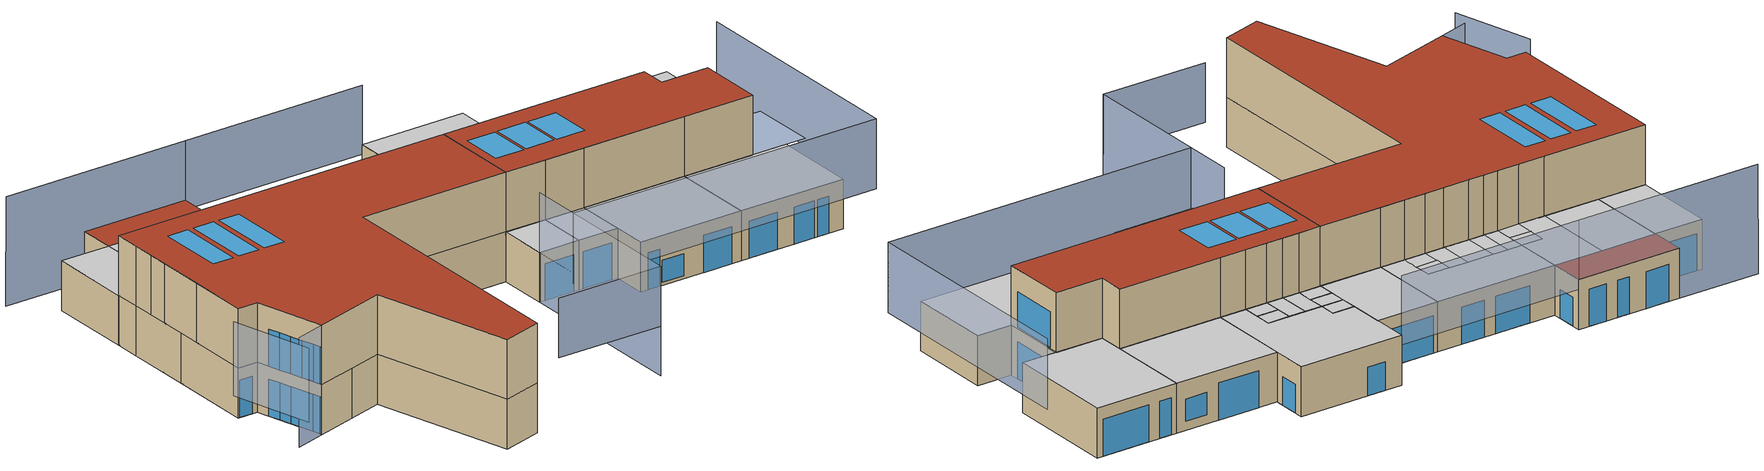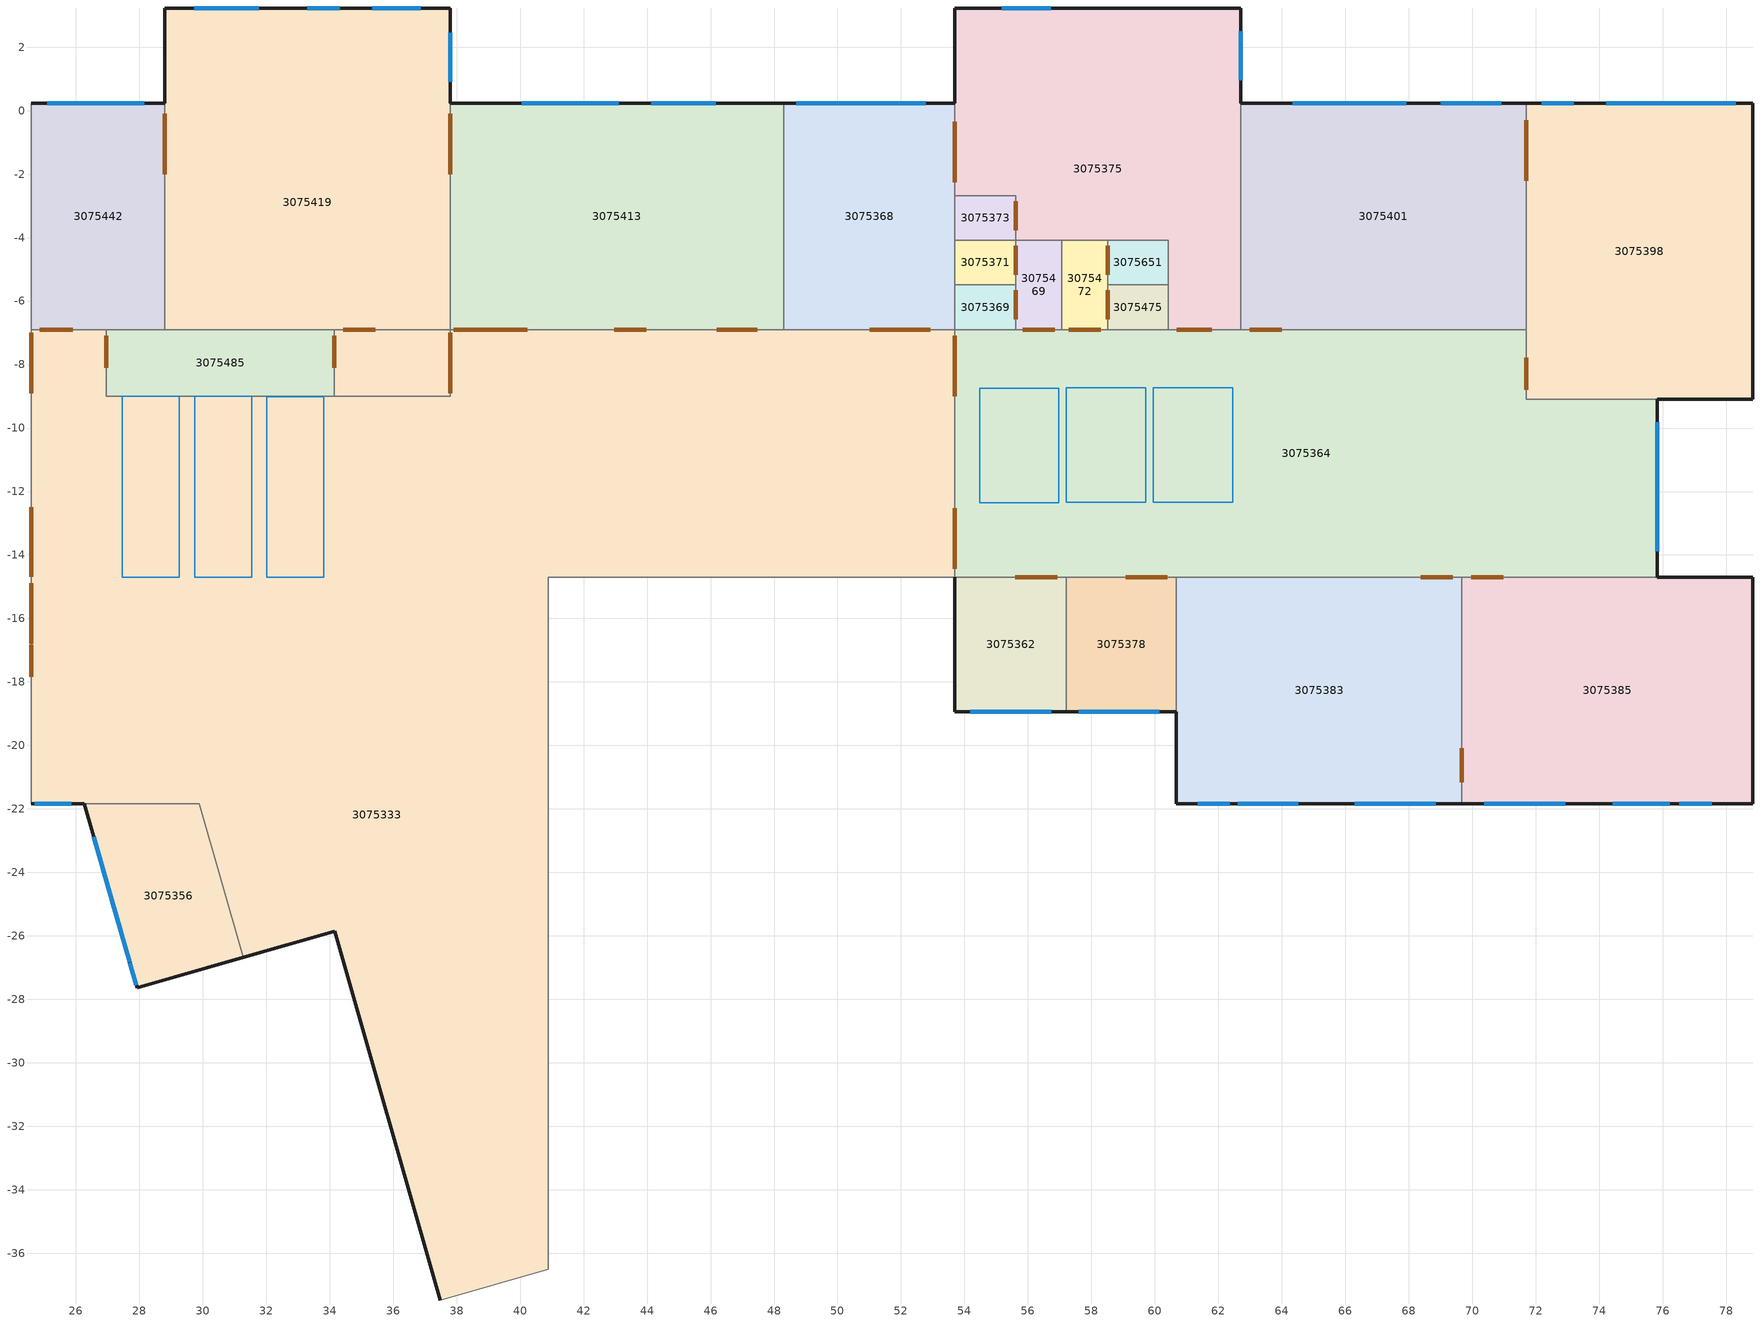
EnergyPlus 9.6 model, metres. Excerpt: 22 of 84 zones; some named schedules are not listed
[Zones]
3075333
 floor ground (7520607): 26.96,-6.9 26.96,-9 35.7,-9 35.7,-14.7 37.6,-14.7 37.6,-37.44 37.49,-37.48 34.16,-25.85 31.28,-26.68 29.89,-21.84 24.6,-21.84 24.6,-6.9 z46.64
 floor adiabatic (7521157): 53.7,-6.9,50.68 53.7,-14.7,50.68 40.88,-14.7,50.68 40.88,-36.5,50.68 37.49,-37.48,50.68 34.16,-25.85,50.68 31.28,-26.68,50.69 29.89,-21.84,50.68 24.6,-21.84,50.68 24.6,-6.9,50.68 26.96,-6.9,50.68 26.96,-9,50.68 27.38,-9,50.69 27.38,-14.69,50.69 36.16,-14.69,50.69 36.16,-9,50.69 37.8,-9,50.68 37.8,-6.9,50.68
 floor to 3075419 (7521157_Adjacent): 37.8,-6.9 37.8,-9 34.15,-9 34.15,-6.9 z50.68
 floor to 3075485 (7521157_Adjacent): 34.15,-6.9 34.15,-9 26.96,-9 26.96,-6.9 z50.68
 floor ground (7521157_Adjacent): 29.89,-21.84 31.28,-26.68 27.93,-27.64 26.27,-21.84 z50.68
 floor to 3076026 (7583451_Adjacent): 51.69,-6.9,46.65 51.69,-14.7,46.65 40.88,-14.7,46.64 40.88,-36.5,46.64 37.6,-37.44,46.64 37.6,-14.7,46.64 35.7,-14.7,46.64 35.7,-9,46.64 37.8,-9,46.64 37.8,-6.9,46.64
 floor adiabatic (7595720): 51.69,-6.9,46.65 53.7,-6.9,46.64 53.7,-14.7,46.64 51.69,-14.7,46.65
 wall outside (7490507): 24.6,-21.84 26.27,-21.84 z46.64:50.68
 wall outside (7490742): 31.28,-26.68 34.16,-25.85 z46.64:50.68; 27.93,-27.64 34.16,-25.85 z50.68:55.51
 wall outside (7490961): 34.16,-25.85 37.49,-37.48 z46.64:50.68; 34.16,-25.85 37.49,-37.48 z50.68:55.51
 wall outside (7521953): 24.6,-21.84 26.27,-21.84 z50.68:55.51
 wall outside (7527925): 26.27,-21.84 27.93,-27.64 z50.68:55.51
 wall adiabatic (7490994): 37.49,-37.48 40.88,-36.5 z46.64:50.68; 37.49,-37.48 40.88,-36.5 z50.68:55.51
 wall adiabatic (7491087): 40.88,-36.5 40.88,-14.7 z46.64:50.68; 40.88,-36.5 40.88,-14.7 z50.68:55.51
 wall adiabatic (7491168): 40.88,-14.7 53.7,-14.7 z46.64:50.68; 40.88,-14.7 53.7,-14.7 z50.68:55.51
 wall to 3075364 (7491297): 53.7,-14.7 53.7,-6.9 z46.64:50.68; 53.7,-14.7 53.7,-6.9 z50.68:55.51
 wall to 3075356 (7513741_Adjacent): 26.27,-21.84 29.89,-21.84 z46.64:50.68
 wall to 3075356 (7513824_Adjacent): 29.89,-21.84 31.28,-26.68 z46.64:50.68
 wall to 3075413 (7515393_Adjacent): 48.3,-6.9 37.8,-6.9 z46.64:50.68
 wall to 3075368 (7515393_Adjacent): 53.7,-6.9 48.3,-6.9 z46.64:50.68
 wall to 3075419 (7515462): 37.8,-6.9 37.8,-9 z46.64:50.68
 wall to 3075485 (7515995_Adjacent): 34.15,-9 26.96,-9 z46.64:50.68
 wall to 3075419 (7515995_Adjacent): 37.8,-9 34.15,-9 z46.64:50.68
 wall to 3075328 (7516334): 24.6,-6.9 24.6,-9 / 24.6,-14.7 24.6,-21.84 z46.64:50.68
 wall to 3075488 (7516334): 24.6,-9 24.6,-14.7 z46.64:50.68
 wall to 3075672 (7516334): 24.6,-6.9 24.6,-9 / 24.6,-12.6 24.6,-16.55 z50.68:55.51
 wall to 3075675 (7516334): 24.6,-9 24.6,-10.88 z50.68:55.51
 wall to 3075686 (7516334): 24.6,-10.88 24.6,-12.6 z50.68:55.51
 wall to 3075706 (7516334): 24.6,-16.55 24.6,-21.84 z50.68:55.51
 wall to 3075442 (7516777_Adjacent): 26.96,-6.9 24.6,-6.9 z46.64:50.68
 wall to 3075485 (7520038): 26.96,-9 26.96,-6.9 z46.64:50.68
 wall to 3075623 (7521990_Adjacent): 33.61,-6.9 24.6,-6.9 z50.68:55.51
 wall to 3075616 (7521990_Adjacent): 35.9,-6.9 33.61,-6.9 / 48.3,-6.9 46.19,-6.9 z50.68:55.51
 wall to 3075666 (7521990_Adjacent): 37.8,-6.9 35.9,-6.9 z50.68:55.51
 wall to 3075647 (7521990_Adjacent): 39.06,-6.9 37.8,-6.9 z50.68:55.51
 wall to 3075645 (7521990_Adjacent): 40.39,-6.9 39.06,-6.9 z50.68:55.51
 wall to 3075643 (7521990_Adjacent): 42.64,-6.9 40.39,-6.9 z50.68:55.51
 wall to 3075641 (7521990_Adjacent): 44.29,-6.9 42.64,-6.9 z50.68:55.51
 wall to 3075664 (7521990_Adjacent): 46.19,-6.9 44.29,-6.9 z50.68:55.51
 wall to 3075614 (7521990_Adjacent): 53.7,-6.9 48.3,-6.9 z50.68:55.51
 window (7534182): 24.71,-21.84 25.85,-21.84 z46.66:49.66
 window (7580511): 26.57,-22.89 26.85,-23.87 z50.7:53.7
 window (7580279): 27.7,-26.85 27.91,-27.55 z50.7:53.7
 window (7580340): 27.42,-25.86 27.7,-26.84 z50.7:53.7
 window (7580383): 27.14,-24.87 27.42,-25.85 z50.7:53.7
 window (7580445): 26.85,-23.88 27.13,-24.86 z50.7:53.7
 door inside (7560281): 53.7,-14.43 53.7,-12.52 z46.65:48.76
 door inside (7560161): 53.7,-9 53.7,-7.09 z46.65:48.76
 door inside (7601143): 53.7,-14.43 53.7,-12.52 z50.69:52.8
 door inside (7601142): 53.7,-9 53.7,-7.09 z50.69:52.8
 door inside (7557335): 39.9,-6.9 38.89,-6.9 z46.65:48.76
 door inside (7557507): 47.21,-6.9 46.2,-6.9 z46.65:48.76
 door inside (7557794): 52.92,-6.9 51.01,-6.9 z46.65:48.76
 door inside (7557173): 37.8,-7 37.8,-8.9 z46.65:48.76
 door inside (7556836): 24.6,-7 24.6,-8.91 z46.65:48.76
 door inside (7556468): 24.6,-14.89 24.6,-16.8 z46.65:48.76
 door inside (7560453): 24.6,-12.5 24.6,-14.41 z46.65:48.76
 door inside (7602463): 24.6,-7 24.6,-8.91 z50.69:52.8
 door inside (7602593): 24.6,-12.78 24.6,-14.69 z50.69:52.8
 door inside (7602089): 24.6,-16.83 24.6,-17.84 z50.69:52.8
 door inside (7555750): 25.88,-6.9 24.86,-6.9 z46.65:48.76
 door inside (7556630): 26.96,-8.1 26.96,-7.09 z46.65:48.76
 door inside (7563215): 25.9,-6.9 24.89,-6.9 z50.69:52.8
 door inside (7563404): 35.43,-6.9 34.42,-6.9 z50.69:52.8
 door inside (7563606): 47.47,-6.9 46.46,-6.9 z50.69:52.8
 door inside (7566107): 38.92,-6.9 37.91,-6.9 z50.69:52.8
 door inside (7566197): 40.23,-6.9 39.22,-6.9 z50.69:52.8
 door inside (7566308): 43.97,-6.9 42.96,-6.9 z50.69:52.8
 roof outside (7529784): 37.49,-37.48 40.88,-36.5 40.88,-14.7 53.7,-14.7 53.7,-6.9 24.6,-6.9 24.6,-21.84 26.27,-21.84 27.93,-27.64 34.16,-25.85 z55.51
 skylight (7534182): 29.26,-14.7 29.26,-9 27.46,-9 27.46,-14.7 z55.51; 31.55,-14.7 31.55,-9 29.75,-9 29.75,-14.7 z55.51; 33.82,-14.71 33.82,-9.01 32.02,-9.01 32.02,-14.71 z55.51
3075413
 floor to 3076025 (7583451_Adjacent): 48.3,0.23 48.3,-6.9 37.8,-6.9 37.8,0.23 z46.64
 wall outside (7492091): 48.3,0.23 37.8,0.23 z46.64:50.68
 wall to 3075419 (7515462): 37.8,0.23 37.8,-6.9 z46.64:50.68
 wall to 3075368 (7516506_Adjacent): 48.3,-6.9 48.3,0.23 z46.64:50.68
 window (7537180): 43.1,0.23 40.05,0.23 z46.66:49.66
 window (7537316): 46.16,0.23 44.12,0.23 z46.66:49.66
 door inside (7557133): 37.8,-0.1 37.8,-2.01 z46.65:48.76
 ceiling to 3075616 (7521157): 48.3,-6.9 48.3,0.23 37.8,0.23 37.8,-3.9 46.19,-3.9 46.19,-6.9 z50.68
 ceiling to 3075639 (7521157): 46.19,-5.4 46.19,-3.9 44.29,-3.9 44.29,-5.4 z50.68
 ceiling to 3075641 (7521157): 44.29,-6.9 44.29,-3.9 42.64,-3.9 42.64,-6.9 z50.68
 ceiling to 3075643 (7521157): 42.64,-6.9 42.64,-3.9 40.39,-3.9 40.39,-6.9 z50.68
 ceiling to 3075645 (7521157): 40.39,-6.9 40.39,-3.9 39.06,-3.9 39.06,-6.9 z50.68
 ceiling to 3075647 (7521157): 39.06,-6.9 39.06,-3.9 37.8,-3.9 37.8,-6.9 z50.68
 ceiling to 3075664 (7521157): 46.19,-6.9 46.19,-5.4 44.29,-5.4 44.29,-6.9 z50.68
3075368
 floor adiabatic (7595720): 53.7,0.23 53.7,-6.9 48.3,-6.9 48.3,0.23 z46.64
 wall outside (7492091): 53.7,0.23 48.3,0.23 z46.64:50.68
 wall to 3075369 (7491297): 53.7,-6.9 53.7,-5.49 z46.64:50.68
 wall to 3075371 (7491297): 53.7,-5.49 53.7,-4.08 z46.64:50.68
 wall to 3075373 (7491297): 53.7,-4.08 53.7,-2.69 z46.64:50.68
 wall to 3075375 (7491297): 53.7,-2.69 53.7,0.23 z46.64:50.68
 window (7537416): 52.77,0.23 48.7,0.23 z46.66:49.66
 door inside (7558983): 53.7,-2.26 53.7,-0.35 z46.65:48.76
 ceiling to 3075614 (7521157): 53.7,-6.9 53.7,0.23 48.3,0.23 48.3,-6.9 z50.68
3075375
 floor ground (7595720): 62.7,3.23 62.7,-6.9 60.41,-6.9 60.41,-4.08 55.62,-4.08 55.62,-2.69 53.7,-2.69 53.7,3.23 z46.64
 wall outside (7491917): 62.7,0.23 62.7,3.23 z46.64:50.68
 wall outside (7491957): 62.7,3.23 53.7,3.23 z46.64:50.68
 wall outside (7492011): 53.7,3.23 53.7,0.23 z46.64:50.68
 wall to 3075401 (7515233_Adjacent): 62.7,-6.9 62.7,0.23 z46.64:50.68
 wall to 3075364 (7515393): 60.41,-6.9 62.7,-6.9 z46.64:50.68
 wall to 3075373 (7557746_Adjacent): 53.7,-2.69 55.62,-2.69 z46.64:50.68
 wall to 3075373 (7557747_Adjacent): 55.62,-2.69 55.62,-4.08 z46.64:50.68
 wall to 3075651 (7557748_Adjacent): 58.52,-4.08 60.41,-4.08 z46.64:50.68
 wall to 3075472 (7557748_Adjacent): 57.06,-4.08 58.52,-4.08 z46.64:50.68
 wall to 3075469 (7557748_Adjacent): 55.62,-4.08 57.06,-4.08 z46.64:50.68
 wall to 3075475 (7557749_Adjacent): 60.41,-5.49 60.41,-6.9 z46.64:50.68
 wall to 3075651 (7557749_Adjacent): 60.41,-4.08 60.41,-5.49 z46.64:50.68
 window (7586513): 62.7,0.95 62.7,2.5 z46.66:48.96
 window (7537514): 56.73,3.23 55.17,3.23 z46.66:48.96
 door inside (7559163): 60.79,-6.9 61.8,-6.9 z46.65:48.76
 door inside (7558351): 55.62,-2.86 55.62,-3.77 z46.65:48.76
 ceiling to 3075612 (7600772): 62.7,-6.9 62.7,3.23 53.7,3.23 53.7,-2.69 55.62,-2.69 55.62,-4.08 60.41,-4.08 60.41,-6.9 z50.68
3075373
 floor ground (7595720): 55.62,-2.69 55.62,-4.08 53.7,-4.08 53.7,-2.69 z46.64
 wall to 3075371 (7557748_Adjacent): 53.7,-4.08 55.62,-4.08 z46.64:50.68
 ceiling to 3075637 (7600772): 55.62,-4.08 55.62,-2.69 53.7,-2.69 53.7,-4.08 z50.68
3075371
 floor ground (7595720): 55.62,-4.08 55.62,-5.49 53.7,-5.49 53.7,-4.08 z46.64
 wall to 3075469 (7557747): 55.62,-5.49 55.62,-4.08 z46.64:50.68
 wall to 3075369 (7557753): 53.7,-5.49 55.62,-5.49 z46.64:50.68
 door inside (7558511): 55.62,-5.17 55.62,-4.26 z46.65:48.76
 ceiling to 3075658 (7600772): 55.62,-5.49 55.62,-4.08 53.7,-4.08 53.7,-5.49 z50.68
3075369
 floor ground (7595720): 55.62,-5.49 55.62,-6.9 53.7,-6.9 53.7,-5.49 z46.64
 wall to 3075364 (7515393): 53.7,-6.9 55.62,-6.9 z46.64:50.68
 wall to 3075469 (7557747): 55.62,-6.9 55.62,-5.49 z46.64:50.68
 door inside (7558169): 55.62,-6.57 55.62,-5.66 z46.65:48.76
 ceiling to 3075662 (7600772): 55.62,-6.9 55.62,-5.49 53.7,-5.49 53.7,-6.9 z50.68
3075362
 floor ground (7595720): 57.21,-14.7 57.21,-18.93 53.7,-18.93 53.7,-14.7 z46.64
 wall outside (7491297): 53.7,-14.7 53.7,-18.93 z46.64:50.68
 wall outside (7491352): 53.7,-18.93 57.21,-18.93 z46.64:50.68
 wall to 3075378 (7513448_Adjacent): 57.21,-18.93 57.21,-14.7 z46.64:50.68
 wall to 3075364 (7533116_Adjacent): 57.21,-14.7 53.7,-14.7 z46.64:50.68
 window (7539376): 54.18,-18.93 56.73,-18.93 z46.66:49.66
 door inside (7560007): 56.62,-14.7 55.61,-14.7 z46.65:48.76
 ceiling to 3075700 (7600772): 57.21,-18.93 57.21,-14.7 53.7,-14.7 53.7,-18.93 z50.68
3075378
 floor ground (7595720): 60.68,-14.7 60.68,-18.93 57.21,-18.93 57.21,-14.7 z46.64
 wall outside (7491352): 57.21,-18.93 60.68,-18.93 z46.64:50.68
 wall to 3075383 (7513341_Adjacent): 60.68,-18.93 60.68,-14.7 z46.64:50.68
 wall to 3075364 (7533116_Adjacent): 60.68,-14.7 57.21,-14.7 z46.64:50.68
 window (7539309): 57.6,-18.93 60.15,-18.93 z46.66:49.66
 door inside (7559901): 60.09,-14.7 59.08,-14.7 z46.65:48.76
 ceiling to 3075698 (7600772): 60.68,-18.93 60.68,-14.7 57.21,-14.7 57.21,-18.93 z50.68
3075401
 floor ground (7595720): 71.7,0.23 71.7,-6.9 62.7,-6.9 62.7,0.23 z46.64
 wall outside (7491882): 71.7,0.23 62.7,0.23 z46.64:50.68
 wall to 3075398 (7514533_Adjacent): 71.7,-6.9 71.7,0.23 z46.64:50.68
 wall to 3075364 (7515037): 62.7,-6.9 71.7,-6.9 z46.64:50.68
 window (7537627): 67.92,0.23 64.35,0.23 z46.66:49.66
 window (7537741): 70.91,0.23 69.01,0.23 z47.4:49.2
 door inside (7559049): 71.7,-2.21 71.7,-0.3 z46.65:48.76
 door inside (7559370): 62.99,-6.9 64,-6.9 z46.65:48.76
 ceiling to 3075620 (7600772): 71.7,-6.9 71.7,0.23 62.7,0.23 62.7,-6.9 z50.68
3075398
 floor ground (7595720): 78.83,0.23 78.83,-9.09 71.7,-9.09 71.7,0.23 z46.64
 wall outside (7491699): 75.83,-9.09 78.83,-9.09 z46.64:50.68
 wall outside (7491806): 78.83,-9.09 78.83,0.23 z46.64:50.68
 wall outside (7491882): 78.83,0.23 71.7,0.23 z46.64:50.68
 wall to 3075364 (7514227): 71.7,-9.09 75.83,-9.09 z46.64:50.68
 wall to 3075364 (7514533): 71.7,-6.9 71.7,-9.09 z46.64:50.68
 window (7538308): 78.3,0.23 74.22,0.23 z46.66:49.66
 window (7538232): 73.2,0.23 72.18,0.23 z46.66:49.66
 door inside (7559431): 71.7,-7.79 71.7,-8.8 z46.65:48.76
 ceiling to 3075618 (7600772): 78.83,-9.09 78.83,0.23 71.7,0.23 71.7,-9.09 z50.68
3075364
 floor ground (7595720): 71.35,-6.9,46.65 71.7,-6.9,46.65 71.7,-9.09,46.65 75.83,-9.09,46.65 75.83,-14.7,46.65 53.7,-14.7,46.64 53.7,-6.9,46.65
 wall outside (7491669): 75.83,-14.7 75.83,-9.09 z46.65:50.69; 75.83,-14.7 75.83,-9.09 z50.69:55.51
 wall to 3075383 (7513051): 60.68,-14.7 69.68,-14.7 z46.64:50.68
 wall to 3075385 (7513051): 69.68,-14.7,50.68 69.68,-14.7,46.64 75.83,-14.7,46.65 75.83,-14.7,50.69
 wall to 3075469 (7515393_Adjacent): 57.06,-6.9 55.62,-6.9 z46.64:50.68
 wall to 3075472 (7515393_Adjacent): 58.52,-6.9 57.06,-6.9 z46.64:50.68
 wall to 3075475 (7515393_Adjacent): 60.41,-6.9 58.52,-6.9 z46.64:50.68
 wall to 3075700 (7521978): 53.7,-14.7 57.21,-14.7 z50.68:55.51
 wall to 3075698 (7521978): 57.21,-14.7 60.68,-14.7 z50.68:55.51
 wall to 3075696 (7521978): 60.68,-14.7 69.68,-14.7 z50.68:55.51
 wall to 3075694 (7521978): 69.68,-14.7,55.51 69.68,-14.7,50.68 75.83,-14.7,50.69 75.83,-14.7,55.51
 wall to 3075618 (7521985_Adjacent): 75.83,-9.09 71.7,-9.09 z50.69:55.51
 wall to 3075618 (7521987_Adjacent): 71.7,-9.09,55.51 71.7,-9.09,50.69 71.7,-6.9,50.68 71.7,-6.9,55.51
 wall to 3075620 (7515037_Adjacent): 71.7,-6.9 62.7,-6.9 z50.68:55.51
 wall to 3075662 (7521990_Adjacent): 55.62,-6.9,55.51 55.62,-6.9,50.68 53.7,-6.9,50.69 53.7,-6.9,55.51
 wall to 3075656 (7521990_Adjacent): 57.06,-6.9 55.62,-6.9 z50.68:55.51
 wall to 3075654 (7521990_Adjacent): 58.52,-6.9 57.06,-6.9 z50.68:55.51
 wall to 3075660 (7521990_Adjacent): 60.41,-6.9 58.52,-6.9 z50.68:55.51
 wall to 3075612 (7521990_Adjacent): 62.7,-6.9 60.41,-6.9 z50.68:55.51
 window (7538392): 75.83,-13.89 75.83,-9.81 z46.66:49.66
 window (7600702): 75.83,-13.89 75.83,-9.81 z50.84:53.7
 door inside (7559827): 68.38,-14.7 69.39,-14.7 z46.65:48.76
 door inside (7559766): 69.97,-14.7 70.98,-14.7 z46.65:48.76
 door inside (7557916): 56.84,-6.9 55.84,-6.9 z46.65:48.76
 door inside (7557980): 58.3,-6.9 57.28,-6.9 z46.65:48.76
 door inside (7564885): 55.91,-14.7 56.92,-14.7 z50.69:52.8
 door inside (7564666): 59.38,-14.7 60.39,-14.7 z50.69:52.8
 door inside (7564588): 68.38,-14.7 69.39,-14.7 z50.69:52.8
 door inside (7564438): 69.97,-14.7 70.98,-14.7 z50.69:52.8
 door inside (7564323): 71.7,-8.8 71.7,-7.79 z50.69:52.8
 door inside (7564253): 64,-6.9 62.99,-6.9 z50.69:52.8
 door inside (7565687): 56.84,-6.9 55.84,-6.9 z50.69:52.8
 door inside (7565645): 58.3,-6.9 57.28,-6.9 z50.69:52.8
 door inside (7563990): 61.7,-6.9 60.69,-6.9 z50.69:52.8
 roof outside (7529784): 75.83,-14.7 75.83,-9.09 71.7,-9.09 71.7,-6.9 53.7,-6.9 53.7,-14.7 z55.51
 roof outside (7600772): 53.7,-14.7,50.68 75.83,-14.7,50.69 75.83,-9.09,50.69 71.7,-9.09,50.69 71.7,-6.9,50.69 71.36,-6.9,50.69 53.7,-6.9,50.69
 skylight (7534182): 56.98,-12.35 56.98,-8.75 54.48,-8.75 54.48,-12.35 z55.51; 59.71,-12.33 59.71,-8.73 57.21,-8.73 57.21,-12.33 z55.51; 62.45,-12.33 62.45,-8.73 59.95,-8.73 59.95,-12.33 z55.51
3075383
 floor ground (7595720): 69.68,-14.7 69.68,-21.83 60.68,-21.83 60.68,-14.7 z46.64
 wall outside (7491397): 60.68,-18.93 60.68,-21.83 z46.64:50.68
 wall outside (7491491): 60.68,-21.83 69.68,-21.83 z46.64:50.68
 wall to 3075385 (7513569_Adjacent): 69.68,-21.83 69.68,-14.7 z46.64:50.68
 window (7539083): 61.35,-21.83 62.37,-21.83 z46.66:49.66
 window (7538815): 66.3,-21.83 68.85,-21.83 z46.66:49.66
 window (7538921): 62.62,-21.83 64.52,-21.83 z46.9:48.7
 door inside (7559565): 69.68,-21.1 69.68,-20.09 z46.65:48.76
 ceiling to 3075696 (7600772): 69.68,-21.83 69.68,-14.7 60.68,-14.7 60.68,-21.83 z50.68
3075385
 floor ground (7595720): 78.83,-14.7 78.83,-21.83 69.68,-21.83 69.68,-14.7 z46.64
 wall outside (7491491): 69.68,-21.83 78.83,-21.83 z46.64:50.68
 wall outside (7491535): 78.83,-21.83 78.83,-14.7 z46.64:50.68
 wall outside (7491600): 78.83,-14.7 75.83,-14.7 z46.64:50.68
 window (7538490): 76.52,-21.83 77.54,-21.83 z46.66:49.66
 window (7538592): 74.42,-21.83 76.22,-21.83 z46.66:49.66
 window (7538681): 70.38,-21.83 72.93,-21.83 z46.66:49.66
 door inside (7559565): 69.68,-20.14 69.68,-21.15 z46.65:48.76
 ceiling to 3075694 (7600772): 78.83,-21.83 78.83,-14.7 69.68,-14.7 69.68,-21.83 z50.68
3075469
 floor ground (7595720): 57.06,-4.08 57.06,-6.9 55.62,-6.9 55.62,-4.08 z46.64
 wall to 3075472 (7557752): 57.06,-6.9 57.06,-4.08 z46.64:50.68
 ceiling to 3075656 (7600772): 57.06,-6.9 57.06,-4.08 55.62,-4.08 55.62,-6.9 z50.68
3075472
 floor ground (7595720): 58.52,-4.08 58.52,-6.9 57.06,-6.9 57.06,-4.08 z46.64
 wall to 3075475 (7557750): 58.52,-6.9 58.52,-5.49 z46.64:50.68
 wall to 3075651 (7557750): 58.52,-5.49 58.52,-4.08 z46.64:50.68
 door inside (7558647): 58.52,-6.57 58.52,-5.66 z46.65:48.76
 door inside (7558873): 58.52,-5.17 58.52,-4.26 z46.65:48.76
 ceiling to 3075654 (7600772): 58.52,-6.9 58.52,-4.08 57.06,-4.08 57.06,-6.9 z50.68
3075651
 floor ground (7595720): 60.41,-4.08 60.41,-5.49 58.52,-5.49 58.52,-4.08 z46.64
 wall to 3075475 (7557751): 58.52,-5.49 60.41,-5.49 z46.64:50.68
 ceiling to 3075652 (7600772): 60.41,-5.49 60.41,-4.08 58.52,-4.08 58.52,-5.49 z50.68
3075475
 floor ground (7595720): 60.41,-5.49 60.41,-6.9 58.52,-6.9 58.52,-5.49 z46.64
 ceiling to 3075660 (7600772): 60.41,-6.9 60.41,-5.49 58.52,-5.49 58.52,-6.9 z50.68
3075356
 floor ground (7520607): 29.89,-21.84 31.28,-26.68 27.93,-27.64 26.27,-21.84 z46.64
 wall outside (7490742): 27.93,-27.64 31.28,-26.68 z46.64:50.68
 wall outside (7527925): 26.27,-21.84 27.93,-27.64 z46.64:50.68
 window (7579727): 27.7,-26.85 27.9,-27.55 z46.66:49.66
 window (7579817): 27.14,-24.88 27.7,-26.84 z46.66:49.66
 window (7580058): 26.85,-23.89 27.13,-24.87 z46.66:49.66
 window (7580202): 26.57,-22.9 26.85,-23.88 z46.66:49.66
 roof outside (7521157): 27.93,-27.64 31.28,-26.68 29.89,-21.84 26.27,-21.84 z50.68
3075442
 floor ground (7520607): 28.8,0.23 28.8,-6.9 24.6,-6.9 24.6,0.23 z46.64
 wall outside (7492292): 28.8,0.23 24.6,0.23 z46.64:50.68
 wall to 3075419 (7515615): 28.8,-6.9 28.8,0.23 z46.64:50.68
 wall to 3075439 (7516334): 24.6,0.23 24.6,-6.9 z46.64:50.68
 wall to 3075485 (7516777): 26.96,-6.9 28.8,-6.9 z46.64:50.68
 window (7536522): 28.16,0.23 25.1,0.23 z46.66:49.66
 door inside (7556942): 28.8,-2.01 28.8,-0.1 z46.65:48.76
 ceiling to 3075623 (7521157): 28.8,-6.9 28.8,0.23 24.6,0.23 24.6,-6.9 z50.68
3075419
 floor ground (7520607): 37.8,3.23,46.65 37.8,-9,46.64 34.15,-9,46.65 34.15,-6.9,46.65 28.8,-6.9,46.65 28.8,3.23,46.65
 wall outside (7492125): 37.8,0.23,50.68 37.8,0.23,46.64 37.8,3.23,46.65 37.8,3.23,50.68
 wall outside (7492168): 37.8,3.23 28.8,3.23 z46.65:50.68
 wall outside (7492211): 28.8,3.23,50.68 28.8,3.23,46.65 28.8,0.23,46.64 28.8,0.23,50.68
 wall to 3075485 (7516696): 34.15,-6.9 34.15,-9 z46.65:50.68
 wall to 3075485 (7516777): 28.8,-6.9 34.15,-6.9 z46.65:50.68
 window (7586687): 37.8,0.91 37.8,2.46 z46.66:48.96
 window (7537036): 36.87,3.23 35.34,3.23 z46.66:49.66
 window (7536833): 31.77,3.23 29.73,3.23 z46.66:49.66
 window (7536945): 34.32,3.23 33.3,3.23 z46.66:49.66
 door inside (7556748): 34.15,-7.09 34.15,-8.1 z46.65:48.76
 ceiling to 3075616 (7521157): 35.9,-6.9 35.9,-3.9 37.8,-3.9 37.8,0.23 33.61,0.23 33.61,-6.9 z50.68
 ceiling to 3075623 (7521157): 33.61,-6.9 33.61,0.23 28.8,0.23 28.8,-6.9 z50.68
 ceiling to 3075649 (7521157): 37.8,-5.39 37.8,-3.9 35.9,-3.9 35.9,-5.39 z50.68
 ceiling to 3075666 (7521157): 37.8,-6.9 37.8,-5.39 35.9,-5.39 35.9,-6.9 z50.68
 roof outside (7529234): 37.8,0.23 37.8,3.23 28.8,3.23 28.8,0.23 z50.68
3075485
 floor ground (7520607): 34.15,-6.9 34.15,-9 26.96,-9 26.96,-6.9 z46.64
 door inside (7556748): 34.15,-8.1 34.15,-7.09 z46.65:48.76
shading: 53.7,-34.05 53.7,-18.93 / 27.93,-27.64 25.33,-28.39 z46.65:55.51; 53.7,-23.1 80.86,-23.1 / 80.86,-23.1 80.86,-3.21 z49.81:55.51; 23.04,-23.4 24.9,-30.22 z49.5:55.5; 44.57,-34.05 53.7,-34.05 z50.69:55.51; 37.8,3.24,55.51 37.8,3.23,50.69 28.8,3.23,50.69 28.8,3.23,46.65 21.74,3.23,46.65 21.76,3.23,55.51; 53.7,3.24,55.51 53.7,3.23,49.91 37.8,3.24,49.91 37.8,3.24,55.51; 60.68,-22.87 60.68,-18.93 53.7,-18.93 53.7,-22.87 z50.69; 80.55,-14.7 80.55,-9.09 75.83,-9.09 75.83,-14.7 z50.69
[Building]
Building 1: North Axis {deg}=352.2; Terrain=Suburbs; Solar Distribution=FullExterior; Maximum Number of Warmup Days=25; Minimum Number of Warmup Days=6
[Site:Location]
Copenhagen Roskilde AP: Latitude {deg}=55.4333; Longitude {deg}=11.5667; Time Zone {hr}=1; Elevation {m}=44.5
[Site:GroundTemperature:BuildingSurface]
18, 18, 18, 18, 18, 18, 18, 18, 18, 18, 18, 18
[Material] Roughness=Smooth; Thermal Absorptance=0.9; Solar Absorptance=0.7; Visible Absorptance=0.7
Name | Thickness {m} | Conductivity {W/m-K} | Density {kg/m3} | Specific Heat {J/kg-K}
134370_0.15 | 0.15 | 0.209 | 950 | 657
134376_0.025 | 0.025 | 0.18 | 630 | 2385
134380_0.024 | 0.024 | 0.034 | 200 | 710
134380_0.041 | 0.041 | 0.034 | 200 | 710
134380_0.045 | 0.045 | 0.034 | 200 | 710
134380_0.06 | 0.06 | 0.034 | 200 | 710
134380_0.095 | 0.095 | 0.034 | 200 | 710
134380_0.12 | 0.12 | 0.034 | 200 | 710
134380_0.195 | 0.195 | 0.034 | 200 | 710
134380_0.3 | 0.3 | 0.034 | 200 | 710
134454_0.15; 4503105_0.15 | 0.15 | 1.046 | 2300 | 657
134454_0.18; 4503105_0.18 | 0.18 | 1.046 | 2300 | 657
134479_0.006 | 0.006 | 0.019 | 32 | 920
134479_0.25 | 0.25 | 0.019 | 32 | 920
134479_0.3 | 0.3 | 0.019 | 32 | 920
134479_0.365 | 0.365 | 0.019 | 32 | 920
136479_0.005 | 0.005 | 0.06 | 1090 | 1000
2201825_0.004 | 0.004 | 0.188 | 1200 | 1046
340187_0.009 | 0.009 | 0.42 | 1200 | 940
340187_0.012 | 0.012 | 0.42 | 1200 | 940
340187_0.013 | 0.013 | 0.42 | 1200 | 940
340187_0.025 | 0.025 | 0.42 | 1200 | 940
3849299_0.01 | 0.01 | 1.1 | 2480 | 840
4104698_0.008 | 0.008 | 0.3 | 1350 | 1255
4404505_0.04 | 0.04 | 0.12 | 510 | 1260
4503105_0.01; 7577371_0.01 | 0.01 | 1.046 | 2300 | 657
4503105_0.095 | 0.095 | 1.046 | 2300 | 657
4503105_0.1; 4886780_0.1 | 0.1 | 1.046 | 2300 | 657
4503105_0.22 | 0.22 | 1.046 | 2300 | 657
5237675_0.005 | 0.005 | 0.138 | 930 | 2092
[Material:NoMass]
opn-d30: Roughness=Smooth; Thermal Resistance {m2-K/W}=1.751; Thermal Absorptance=0.7; Solar Absorptance=0.7; Visible Absorptance=0.9
[Material:AirGap] Thermal Resistance {m2-K/W}=40
592301_0.01; 592301_0.025; 592301_0.04; 592301_0.085
[WindowMaterial:SimpleGlazingSystem] Solar Heat Gain Coefficient=0.65
Name | U-Factor {W/m2-K} | Visible Transmittance
FRB1 | 1.3 | 0.8
FRB2 | 0.64 | 0.74
[Construction]
7490507; 7491352; 7491397; 7491491; 7491535; 7491600; 7491669; 7491699; 7491806; 7491882; 7492292; 7521953; 7527925: 7577371_0.01, 134380_0.3, 4503105_0.01, 4503105_0.15
7490742; 7490961; 7491297; 7513341_Adjacent; 7513448_Adjacent; 7513569_Adjacent; 7513741_Adjacent; 7513824_Adjacent; 7514227; 7514533; 7514533_Adjacent; 7515233_Adjacent; 7515393; 7515393_Adjacent; 7515462; 7515615; 7515995_Adjacent; 7516334; 7516506_Adjacent; 7516696; 7516777; 7516777_Adjacent; 7520038; 7521978; 7521985_Adjacent; 7521987_Adjacent; 7521990_Adjacent; 7533116_Adjacent: 134454_0.18
7490994: 340187_0.012, 340187_0.012, 134380_0.095, 340187_0.012, 340187_0.012
7491087: 4404505_0.04, 340187_0.013, 134380_0.041, 340187_0.025, 134380_0.095, 340187_0.025, 134380_0.041, 340187_0.013, 4404505_0.04
7491168: 4404505_0.04, 340187_0.013, 134380_0.024, 4503105_0.18
7491917; 7491957; 7492011; 7492125; 7492168; 7492211: 4104698_0.008, 592301_0.025, 340187_0.009, 134380_0.045, 134380_0.195, 134380_0.06, 134454_0.15
7492091: 3849299_0.01, 592301_0.01, 134380_0.12, 134454_0.15
7513051; 7515037: 340187_0.013, 134380_0.095, 4503105_0.18
7515037_Adjacent: 4503105_0.18, 134380_0.095, 340187_0.013
7520607; 7595720: 4886780_0.1, 134479_0.25
7521157; 7600772: 2201825_0.004, 4503105_0.095, 134479_0.006, 4503105_0.1
7521157_Adjacent: 4503105_0.1, 134479_0.006, 4503105_0.095, 2201825_0.004
7529234: 134376_0.025, 592301_0.04, 592301_0.085, 136479_0.005, 134479_0.365
7529784: 5237675_0.005, 134479_0.25, 5237675_0.005, 4503105_0.22
7534182; 7536522; 7536833; 7536945; 7537036; 7537180; 7537316; 7537416; 7537514; 7537627; 7538232; 7538308; 7538392; 7538490; 7538592; 7538681; 7538815; 7539083; 7539309; 7539376; 7579727; 7579817; 7580058; 7580202; 7580279; 7580340; 7580383; 7580445; 7580511; 7586513; 7600702: FRB1
7537741; 7538921; 7586687: FRB2
7555750; 7556468; 7556630; 7556748; 7556836; 7556942; 7557133; 7557173; 7557335; 7557507; 7557794; 7557916; 7557980; 7558169; 7558351; 7558511; 7558647; 7558873; 7558983; 7559049; 7559163; 7559370; 7559431; 7559565; 7559766; 7559827; 7559901; 7560007; 7560161; 7560281; 7560453; 7563215; 7563404; 7563606; 7563990; 7564253; 7564323; 7564438; 7564588; 7564666; 7564885; 7565645; 7565687; 7566107; 7566197; 7566308; 7601142; 7601143; 7602089; 7602463; 7602593: opn-d30
7557746_Adjacent; 7557747; 7557747_Adjacent; 7557748_Adjacent; 7557749_Adjacent; 7557750; 7557751; 7557752; 7557753: 134370_0.15
7583451_Adjacent: 4503105_0.1, 134479_0.3, 134479_0.006, 4503105_0.095, 2201825_0.004
[Zone] Multiplier=1; Part of Total Floor Area=Yes
Name | Volume {m3} | Ceiling Height {m}
3075333 | 1050
3075413; 3075368; 3075375; 3075373; 3075371; 3075369; 3075362; 3075401; 3075398; 3075383; 3075385; 3075469; 3075472; 3075651; 3075475; 3075356; 3075442; 3075419; 3075485
3075378 | 8.15511 | 2.438
3075364 | 450
[People] Number of People Calculation Method=People; Fraction Radiant=0.3; Activity Level Schedule=Default_ActivitySchedule; Carbon Dioxide Generation Rate {m3/s-W}=3.82e-08; Enable ASHRAE 55 Comfort Warnings=No; Mean Radiant Temperature Calculation Type=ZoneAveraged; Work Efficiency Schedule=Default_WorkEfficiencySchedule; Clothing Insulation Schedule=Default_ClothingSchedule; Air Velocity Schedule=Default_AirVelocitySchedule; Thermal Comfort Model 1 Type=Fanger
Name | Zone or ZoneList or Space or SpaceList | Number of People Schedule | Number of People
Zone3075333_People | 3075333 | 3075333_NORM | 8
Zone3075413_People | 3075413 | 3075413_NORM | 4
Zone3075368_People | 3075368 | AlwaysOff | 0
Zone3075375_People | 3075375 | AlwaysOff | 0
Zone3075373_People | 3075373 | Toilet | 0.8
Zone3075371_People | 3075371 | Toilet | 0.8
Zone3075369_People | 3075369 | Toilet | 0.8
Zone3075362_People | 3075362 | 3075362_NORM | 3.2
Zone3075378_People | 3075378 | 3075378_NORM | 3.2
Zone3075401_People | 3075401 | 3075401_NORM | 19.2
Zone3075398_People | 3075398 | 3075398_NORM | 19.2
Zone3075364_People | 3075364 | 3075364_NORM | 4
Zone3075383_People | 3075383 | 3075383_NORM | 19.2
Zone3075385_People | 3075385 | 3075385_NORM | 19.2
Zone3075469_People | 3075469 | AlwaysOff | 0
Zone3075472_People | 3075472 | AlwaysOff | 0
Zone3075651_People | 3075651 | Toilet | 0.8
Zone3075475_People | 3075475 | Toilet | 0.8
Zone3075356_People | 3075356 | AlwaysOff | 0
Zone3075442_People | 3075442 | AlwaysOff | 0
Zone3075419_People | 3075419 | 3075419_NORM | 19.2
Zone3075485_People | 3075485 | AlwaysOff | 0
[Lights] Design Level Calculation Method=LightingLevel; Fraction Replaceable=1; Return Air Fraction Calculated from Plenum Temperature=No; Return Air Fraction Function of Plenum Temperature Coefficient 1=0; Return Air Fraction Function of Plenum Temperature Coefficient 2 {1/K}=0
Name | Zone or ZoneList or Space or SpaceList | Schedule | Lighting Level {W}
Zone3075333_Lighting | 3075333 | 3075333_L | 2508
Zone3075413_Lighting | 3075413 | 3075413_L | 20
Zone3075368_Lighting | 3075368 | AlwaysOn | 76
Zone3075375_Lighting | 3075375 | AlwaysOn | 133
Zone3075373_Lighting | 3075373 | AlwaysOn | 15
Zone3075371_Lighting | 3075371 | AlwaysOn | 15
Zone3075369_Lighting | 3075369 | AlwaysOn | 15
Zone3075362_Lighting | 3075362 | 3075362_L | 42
Zone3075378_Lighting | 3075378 | 3075378_L | 42
Zone3075401_Lighting | 3075401 | 3075401_L | 126
Zone3075398_Lighting | 3075398 | 3075398_L | 126
Zone3075364_Lighting | 3075364 | 3075364_L | 494
Zone3075383_Lighting | 3075383 | 3075383_L | 126
Zone3075385_Lighting | 3075385 | 3075385_L | 126
Zone3075469_Lighting | 3075469 | AlwaysOn | 30
Zone3075472_Lighting | 3075472 | AlwaysOn | 30
Zone3075651_Lighting | 3075651 | AlwaysOn | 15
Zone3075475_Lighting | 3075475 | AlwaysOn | 15
Zone3075356_Lighting | 3075356 | AlwaysOn | 76
Zone3075442_Lighting | 3075442 | 3075442_L | 76
Zone3075419_Lighting | 3075419 | 3075419_L | 209
Zone3075485_Lighting | 3075485 | AlwaysOff | 18
[ElectricEquipment] Design Level Calculation Method=EquipmentLevel; Fraction Latent=0; Fraction Radiant=0.5; Fraction Lost=0
Name | Zone or ZoneList or Space or SpaceList | Schedule | Design Level {W}
Zone3075333_Equipment | 3075333 | 3075333_NORM | 0
Zone3075413_Equipment | 3075413 | 3075413_NORM | 0
Zone3075368_Equipment | 3075368 | AlwaysOff | 0
Zone3075375_Equipment | 3075375 | AlwaysOff | 0
Zone3075373_Equipment | 3075373 | AlwaysOff | 0
Zone3075371_Equipment | 3075371 | AlwaysOff | 0
Zone3075369_Equipment | 3075369 | AlwaysOff | 0
Zone3075362_Equipment | 3075362 | 3075362_NORM | 48
Zone3075378_Equipment | 3075378 | 3075378_NORM | 48
Zone3075401_Equipment | 3075401 | 3075401_NORM | 768
Zone3075398_Equipment | 3075398 | 3075398_NORM | 126
Zone3075364_Equipment | 3075364 | 3075364_NORM | 0
Zone3075383_Equipment | 3075383 | 3075383_NORM | 768
Zone3075385_Equipment | 3075385 | 3075385_NORM | 768
Zone3075469_Equipment | 3075469 | AlwaysOff | 0
Zone3075472_Equipment | 3075472 | AlwaysOff | 0
Zone3075651_Equipment | 3075651 | AlwaysOff | 0
Zone3075475_Equipment | 3075475 | AlwaysOff | 0
Zone3075356_Equipment | 3075356 | AlwaysOff | 0
Zone3075442_Equipment | 3075442 | Constant | 100
Zone3075419_Equipment | 3075419 | 3075419_NORM | 1440
Zone3075485_Equipment | 3075485 | AlwaysOff | 0
[Schedule:Compact]
3075333_NORM: Through: 08/31, For: AllDays, Until: 24:00, 0, Through: 09/01, For: AllDays, Until: 07:30, 0, Until: 08:00, 0, Until: 08:30, 0, Until: 09:00, 0, Until: 09:30, 0, Until: 10:00, 0, Until: 10:30, 0, Until: 11:00, 0, Until: 11:30, 0, Until: 12:00, 0, Until: 12:30, 0, Until: 13:00, 0, Until: 13:30, 0, Until: 14:00, 0, Until: 14:30, 0, Until: 15:00, 0, Until: 15:30, 0, Until: 16:00, 0, Until: 16:30, 0, Until: 17:00, 0, Until: 17:30, 0, Until: 24:00, 0, Through: 09/02, For: AllDays, Until: 07:30, 0, Until: 08:00, 0, Until: 08:30, 0, Until: 09:00, 0, Until: 09:30, 0, Until: 10:00, 0, Until: 10:30, 0, Until: 11:00, 0, Until: 11:30, 0, Until: 12:00, 0, Until: 12:30, 0, Until: 13:00, 0, Until: 13:30, 0, Until: 14:00, 0, Until: 14:30, 0, Until: 15:00, 0, Until: 15:30, 0, Until: 16:00, 0, Until: 16:30, 0, Until: 17:00, 0, Until: 17:30, 0, Until: 24:00, 0, Through: 09/03, For: AllDays, Until: 07:30, 0, Until: 08:00, 0, Until: 08:30, 0, Until: 09:00, 0, Until: 09:30, 0, Until: 10:00, 0, Until: 10:30, 0, Until: 11:00, 0, Until: 11:30, 0, Until: 12:00, 0, Until: 12:30, 0, Until: 13:00, 0, Until: 13:30, 0, Until: 14:00, 0, Until: 14:30, 0, Until: 15:00, 0, Until: 15:30, 0, Until: 16:00, 0, Until: 16:30, 0, Until: 17:00, 0, Until: 17:30, 0, Until: 24:00, 0, Through: 09/04, For: AllDays, Until: 07:30, 0, Until: 08:00, 0, Until: 08:30, 0, Until: 09:00, 0, Until: 09:30, 0, Until: 10:00, 0, Until: 10:30, 0, Until: 11:00, 0, Until: 11:30, 0, Until: 12:00, 0, Until: 12:30, 0, Until: 13:00, 0, Until: 13:30, 0, Until: 14:00, 0, Until: 14:30, 0, Until: 15:00, 0, Until: 15:30, 0, Until: 16:00, 0, Until: 16:30, 0, Until: 17:00, 0, Until: 17:30, 0, Until: 24:00, 0, Through: 09/05, For: AllDays, Until: 07:30, 0, Until: 08:00, 0, Until: 08:30, 0, Until: 09:00, 0, Until: 09:30, 0, Until: 10:00, 0, Until: 10:30, 0, Until: 11:00, 0, Until: 11:30, 0, Until: 12:00, 0, Until: 12:30, 0, Until: 13:00, 0, Until: 13:30, 0, Until: 14:00, 0, Until: 14:30, 0, Until: 15:00, 0, Until: 15:30, 0, Until: 16:00, 0, Until: 16:30, 0, Until: 17:00, 0, Until: 17:30, 0, Until: 24:00, 0, Through: 09/06, For: AllDays, Until: 07:30, 0, Until: 08:00, 0, Until: 08:30, 0, Until: 09:00, 0, Until: 09:30, 0, Until: 10:00, 0, Until: 10:30, 0, Until: 11:00, 0, Until: 11:30, 0, Until: 12:00, 0, Until: 12:30, 0, Until: 13:00, 0, Until: 13:30, 0, Until: 14:00, 0, Until: 14:30, 0, Until: 15:00, 0, Until: 15:30, 0, Until: 16:00, 0, Until: 16:30, 0, Until: 17:00, 0, Until: 17:30, 0, Until: 24:00, 0, Through: 09/07, For: AllDays, Until: 07:30, 0, Until: 08:00, 0, Until: 08:30, 0, Until: 09:00, 0, Until: 09:30, 0, Until: 10:00, 0, Until: 10:30, 0, Until: 11:00, 0, Until: 11:30, 0, Until: 12:00, 0, Until: 12:30, 0, Until: 13:00, 0, Until: 13:30, 0, Until: 14:00, 0, Until: 14:30, 0, Until: 15:00, 0, Until: 15:30, 0, Until: 16:00, 0, Until: 16:30, 0, Until: 17:00, 0, Until: 17:30, 0, Until: 24:00, 0, Through: 09/08, For: AllDays, Until: 07:30, 0, Until: 08:00, 0, Until: 08:30, 0, Until: 09:00, 0, Until: 09:30, 0, Until: 10:00, 0, Until: 10:30, 0, Until: 11:00, 0, Until: 11:30, 0, Until: 12:00, 0, Until: 12:30, 0, Until: 13:00, 0, Until: 13:30, 0, Until: 14:00, 0, Until: 14:30, 0, Until: 15:00, 0, Until: 15:30, 0, Until: 16:00, 0, Until: 16:30, 0, Until: 17:00, 0, Until: 17:30, 0, Until: 24:00, 0, Through: 09/09, For: AllDays, Until: 07:30, 0, Until: 08:00, 0, Until: 08:30, 0, Until: 09:00, 0, Until: 09:30, 0, Until: 10:00, 0, Until: 10:30, 0, Until: 11:00, 0, Until: 11:30, 0, Until: 12:00, 0, Until: 12:30, 0, Until: 13:00, 0, Until: 13:30, 0, Until: 14:00, 0, Until: 14:30, 0, Until: 15:00, 0, Until: 15:30, 0, Until: 16:00, 0, Until: 16:30, 0, Until: 17:00, 0, Until: 17:30, 0, Until: 24:00, 0, Through: 09/10, For: AllDays, Until: 07:30, 0, Until: 08:00, 0, Until: 08:30, 0, Until: 09:00, 0, Until: 09:30, 0, Until: 10:00, 0, Until: 10:30, 0, Until: 11:00, 0, Until: 11:30, 0, Until: 12:00, 0, Until: 12:30, 0, Until: 13:00, 0, Until: 13:30, 0, Until: 14:00, 0, Until: 14:30, 0, Until: 15:00, 0, Until: 15:30, 0, Until: 16:00, 0, Until: 16:30, 0, Until: 17:00, 0, Until: 17:30, 0, Until: 24:00, 0, Through: 09/11, For: AllDays, Until: 07:30, 0, Until: 08:00, 0, Until: 08:30, 0, Until: 09:00, 0, Until: 09:30, 0, Until: 10:00, 0, Until: 10:30, 0, Until: 11:00, 0, Until: 11:30, 0, Until: 12:00, 0, Until: 12:30, 0, Until: 13:00, 0, Until: 13:30, 0, Until: 14:00, 0, Until: 14:30, 0, Until: 15:00, 0, Until: 15:30, 0, Until: 16:00, 0, Until: 16:30, 0, Until: 17:00, 0, Until: 17:30, 0, Until: 24:00, 0, Through: 09/12, For: AllDays, Until: 07:30, 0, Until: 08:00, 0, Until: 08:30, 0, Until: 09:00, 0, Until: 09:30, 0, Until: 10:00, 0, Until: 10:30, 0, Until: 11:00, 0, Until: 11:30, 0, Until: 12:00, 0, Until: 12:30, 0, Until: 13:00, 0, Until: 13:30, 0, Until: 14:00, 0, Until: 14:30, 0, Until: 15:00, 0, Until: 15:30, 0, Until: 16:00, 0, Until: 16:30, 0, Until: 17:00, 0, Until: 17:30, 0, Until: 24:00, 0, Through: 09/13, For: AllDays, Until: 07:30, 0, Until: 08:00, 0, Until: 08:30, 0, Until: 09:00, 0, Until: 09:30, 0, Until: 10:00, 0, Until: 10:30, 0, Until: 11:00, 0, Until: 11:30, 0, Until: 12:00, 0, Until: 12:30, 0, Until: 13:00, 0, Until: 13:30, 0, Until: 14:00, 0, Until: 14:30, 0, Until: 15:00, 0, Until: 15:30, 0, Until: 16:00, 0, Until: 16:30, 0, Until: 17:00, 0, Until: 17:30, 0, Until: 24:00, 0, Through: 09/14, For: AllDays, Until: 07:30, 0, Until: 08:00, 0, Until: 08:30, 0, Until: 09:00, 0, Until: 09:30, 0, Until: 10:00, 0, Until: 10:30, 0, Until: 11:00, 0, Until: 11:30, 0, Until: 12:00, 0, Until: 12:30, 0, Until: 13:00, 0, Until: 13:30, 0, Until: 14:00, 0, Until: 14:30, 0, Until: 15:00, 0, Until: 15:30, 0, Until: 16:00, 0, Until: 16:30, 0, Until: 17:00, 0, Until: 17:30, 0, Until: 24:00, 0, Through: 09/15, For: AllDays, Until: 07:30, 0, Until: 08:00, 0, Until: 08:30, 0, Until: 09:00, 0, Until: 09:30, 0, Until: 10:00, 0, Until: 10:30, 0, Until: 11:00, 0, Until: 11:30, 0, Until: 12:00, 0, Until: 12:30, 0, Until: 13:00, 0, Until: 13:30, 0, Until: 14:00, 0, Until: 14:30, 0, Until: 15:00, 0, Until: 15:30, 0, Until: 16:00, 0, Until: 16:30, 0, Until: 17:00, 0, Until: 17:30, 0, Until: 24:00, 0, Through: 09/16, For: AllDays, Until: 07:30, 0, Until: 08:00, 0, Until: 08:30, 0, Until: 09:00, 0, Until: 09:30, 0, Until: 10:00, 0, Until: 10:30, 0, Until: 11:00, 0, Until: 11:30, 0, Until: 12:00, 0, Until: 12:30, 0, Until: 13:00, 0, Until: 13:30, 0, Until: 14:00, 0, Until: 14:30, 0, Until: 15:00, 0, Until: 15:30, 0, Until: 16:00, 0, Until: 16:30, 0, Until: 17:00, 0, Until: 17:30, 0, Until: 24:00, 0, Through: 09/17, For: AllDays, Until: 07:30, 0, Until: 08:00, 0, Until: 08:30, 0, Until: 09:00, 0, Until: 09:30, 0, Until: 10:00, 0, Until: 10:30, 0, Until: 11:00, 0, Until: 11:30, 0, Until: 12:00, 0, Until: 12:30, 0, Until: 13:00, 0, Until: 13:30, 0, Until: 14:00, 0, Until: 14:30, 0, Until: 15:00, 0, Until: 15:30, 0, Until: 16:00, 0, Until: 16:30, 0, Until: 17:00, 0, Until: 17:30, 0, Until: 24:00, 0, Through: 09/18, For: AllDays, Until: 07:30, 0, Until: 08:00, 0, Until: 08:30, 0, Until: 09:00, 0, Until: 09:30, 0, Until: 10:00, 0, Until: 10:30, 0, Until: 11:00, 0, Until: 11:30, 0, Until: 12:00, 0, Until: 12:30, 0, Until: 13:00, 0, Until: 13:30, 0, Until: 14:00, 0, Until: 14:30, 0, Until: 15:00, 0, Until: 15:30, 0, Until: 16:00, 0, Until: 16:30, 0, Until: 17:00, 0, Until: 17:30, 0, Until: 24:00, 0, Through: 09/19, For: AllDays, Until: 07:30, 0, Until: 08:00, 0, Until: 08:30, 0, Until: 09:00, 0, Until: 09:30, 0, Until: 10:00, 0, Until: 10:30, 0, Until: 11:00, 0, Until: 11:30, 0, Until: 12:00, 0, Until: 12:30, 0, Until: 13:00, 0, Until: 13:30, 0, Until: 14:00, 0, Until: 14:30, 0, Until: 15:00, 0, Until: 15:30, 0, Until: 16:00, 0, Until: 16:30, 0, Until: 17:00, 0, Until: 17:30, 0, Until: 24:00, 0, Through: 09/20, For: AllDays, Until: 07:30, 0, Until: 08:00, 0, Until: 08:30, 0, Until: 09:00, 0, Until: 09:30, 0, Until: 10:00, 0, Until: 10:30, 0, Until: 11:00, 0, Until: 11:30, 0, Until: 12:00, 0, Until: 12:30, 0, Until: 13:00, 0, Until: 13:30, 0, Until: 14:00, 0, Until: 14:30, 0, Until: 15:00, 0, Until: 15:30, 0, Until: 16:00, 0, Until: 16:30, 0, Until: 17:00, 0, Until: 17:30, 0, Until: 24:00, 0, Through: 09/21, For: AllDays, Until: 07:30, 0, Until: 08:00, 0, Until: 08:30, 0, Until: 09:00, 0, Until: 09:30, 0, Until: 10:00, 0, Until: 10:30, 0, Until: 11:00, 0, Until: 11:30, 0, Until: 12:00, 0, Until: 12:30, 0, Until: 13:00, 0, Until: 13:30, 0, Until: 14:00, 0, Until: 14:30, 0, Until: 15:00, 0, Until: 15:30, 0, Until: 16:00, 0, Until: 16:30, 0, Until: 17:00, 0, Until: 17:30, 0, Until: 24:00, 0, Through: 09/22, For: AllDays, Until: 07:30, 0, Until: 08:00, 0, Until: 08:30, 0, Until: 09:00, 0, Until: 09:30, 0, Until: 10:00, 0, Until: 10:30, 0, Until: 11:00, 0, Until: 11:30, 0, Until: 12:00, 0, Until: 12:30, 0, Until: 13:00, 0, Until: 13:30, 0, Until: 14:00, 0, Until: 14:30, 0, Until: 15:00, 0, Until: 15:30, 0, Until: 16:00, 0, Until: 16:30, 0, Until: 17:00, 0, Until: 17:30, 0, Until: 24:00, 0, Through: 09/23, For: AllDays, Until: 07:30, 0, Until: 08:00, 0, Until: 08:30, 0, Until: 09:00, 0, Until: 09:30, 0, Until: 10:00, 0, Until: 10:30, 0, Until: 11:00, 0, Until: 11:30, 0, Until: 12:00, 0, Until: 12:30, 0, Until: 13:00, 0, Until: 13:30, 0, Until: 14:00, 0, Until: 14:30, 0, Until: 15:00, 0, Until: 15:30, 0, Until: 16:00, 0, Until: 16:30, 0, Until: 17:00, 0, Until: 17:30, 0, Until: 24:00, 0, Through: 09/24, For: AllDays, Until: 07:30, 0, Until: 08:00, 0, Until: 08:30, 0, Until: 09:00, 0, Until: 09:30, 0, Until: 10:00, 0, Until: 10:30, 0, Until: 11:00, 0, Until: 11:30, 0, Until: 12:00, 0, Until: 12:30, 0, Until: 13:00, 0, Until: 13:30, 0, Until: 14:00, 0, Until: 14:30, 0, Until: 15:00, 0, Until: 15:30, 0, Until: 16:00, 0, Until: 16:30, 0, Until: 17:00, 0, Until: 17:30, 0, Until: 24:00, 0, Through: 09/25, For: AllDays, Until: 07:30, 0, Until: 08:00, 0, Until: 08:30, 0, Until: 09:00, 0, Until: 09:30, 0, Until: 10:00, 0, Until: 10:30, 0, Until: 11:00, 0, Until: 11:30, 0, Until: 12:00, 0, Until: 12:30, 0, Until: 13:00, 0, Until: 13:30, 0, Until: 14:00, 0, Until: 14:30, 0, Until: 15:00, 0, Until: 15:30, 0, Until: 16:00, 0, Until: 16:30, 0, Until: 17:00, 0, Until: 17:30, 0, Until: 24:00, 0, Through: 09/26, For: AllDays, Until: 07:30, 0, Until: 08:00, 0, Until: 08:30, 0, Until: 09:00, 0, Until: 09:30, 0, Until: 10:00, 0, Until: 10:30, 0, Until: 11:00, 0, Until: 11:30, 0, Until: 12:00, 0, Until: 12:30, 0, Until: 13:00, 0, Until: 13:30, 0, Until: 14:00, 0, Until: 14:30, 0, Until: 15:00, 0, Until: 15:30, 0, Until: 16:00, 0, Until: 16:30, 0, Until: 17:00, 0, Until: 17:30, 0, Until: 24:00, 0, Through: 09/27, For: AllDays, Until: 07:30, 0, Until: 08:00, 0, Until: 08:30, 0, Until: 09:00, 0, Until: 09:30, 0, Until: 10:00, 0, Until: 10:30, 0, Until: 11:00, 0, Until: 11:30, 0, Until: 12:00, 0, Until: 12:30, 0, Until: 13:00, 0, Until: 13:30, 0, Until: 14:00, 0, Until: 14:30, 0, Until: 15:00, 0, Until: 15:30, 0, Until: 16:00, 0, Until: 16:30, 0, Until: 17:00, 0, Until: 17:30, 0, Until: 24:00, 0, Through: 09/28, For: AllDays, Until: 07:30, 0, Until: 08:00, 0, Until: 08:30, 0, Until: 09:00, 0, Until: 09:30, 0, Until: 10:00, 0, Until: 10:30, 0, Until: 11:00, 0, Until: 11:30, 0, Until: 12:00, 0, Until: 12:30, 0, Until: 13:00, 0, Until: 13:30, 0, Until: 14:00, 0, Until: 14:30, 0, Until: 15:00, 0, Until: 15:30, 0, Until: 16:00, 0, Until: 16:30, 0, Until: 17:00, 0, Until: 17:30, 0, Until: 24:00, 0, Through: 09/29, For: AllDays, Until: 07:30, 0, Until: 08:00, 0, Until: 08:30, 0, Until: 09:00, 0, Until: 09:30, 0, Until: 10:00, 0, Until: 10:30, 0, Until: 11:00, 0, Until: 11:30, 0, Until: 12:00, 0, Until: 12:30, 0, Until: 13:00, 0, Until: 13:30, 0, Until: 14:00, 0, Until: 14:30, 0, Until: 15:00, 0, Until: 15:30, 0, Until: 16:00, 0, Until: 16:30, 0, Until: 17:00, 0, Until: 17:30, 0, Until: 24:00, 0, Through: 09/30, For: AllDays, Until: 07:30, 0, Until: 08:00, 0, Until: 08:30, 0, Until: 09:00, 0, Until: 09:30, 0, Until: 10:00, 0, Until: 10:30, 0, Until: 11:00, 0, Until: 11:30, 0, Until: 12:00, 0, Until: 12:30, 0, Until: 13:00, 0, Until: 13:30, 0, Until: 14:00, 0, Until: 14:30, 0, Until: 15:00, 0, Until: 15:30, 0, Until: 16:00, 0, Until: 16:30, 0, Until: 17:00, 0, Until: 17:30, 0, Until: 24:00, 0, Through: 12/31, For: AllDays, Until: 24:00, 0
Toilet: Through: 12/31, For: Weekdays, Until: 07:30, 0, Until: 09:30, 0.5, Until: 10:00, 1, Until: 12:00, 0.5, Until: 12:30, 1, Until: 17:00, 0.5, Until: 24:00, 0, For: Sunday, Until: 24:00, 0, For: Saturday, Until: 24:00, 0, For: Holiday, Until: 24:00, 0, For: SummerDesignDay, Until: 24:00, 0, For: WinterDesignDay, Until: 24:00, 0, For: CustomDay1, Until: 24:00, 0, For: CustomDay2, Until: 24:00, 0
